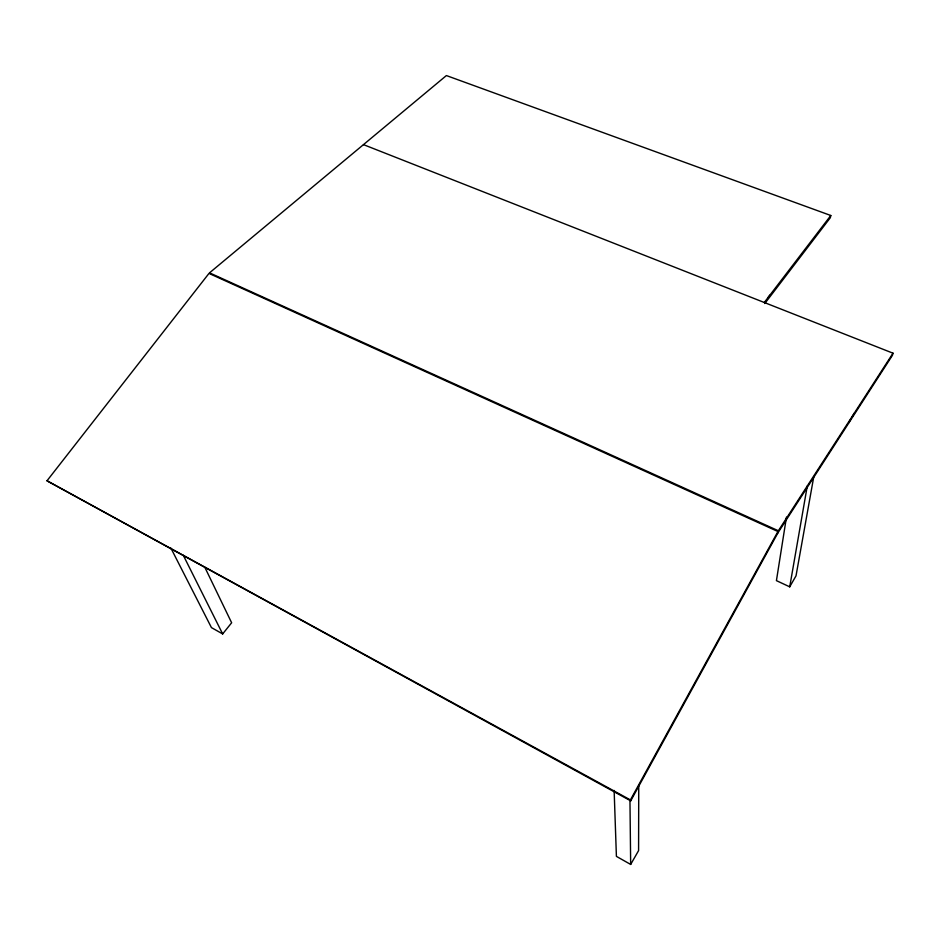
<?xml version="1.0" encoding="UTF-8"?>
<svg xmlns="http://www.w3.org/2000/svg" width="940" height="940" viewBox="0 0 940 940"><rect width="100%" height="100%" fill="white"/><g stroke="black" fill="none" stroke-linecap="round" stroke-linejoin="round"><path stroke-width="1.41" d="M638.742 784.877L638.589 850.606L630.67 864.436L616.405 856.375L614.137 790.458M777.932 531.511L777.874 532.945L630.705 800.857L47 480.787L208.986 273.411L777.932 531.511L630.423 799.928L630.705 800.857M786.463 517.082L776.428 580.638L789.718 586.842L796.016 575.844L813.793 476.603M789.718 586.842L807.272 486.015M363.474 144.631L893 353.193L892.389 355.39L777.874 532.945L778.367 530.771L209.526 272.847L446.394 75.564L830.807 215.495L830.337 217.692L764.761 303.538M848.609 422.906L850.794 419.205M852.239 416.737L854.425 413.036M778.367 530.771L893 353.193M764.279 302.492L830.807 215.495M768.133 297.451L769.895 295.137M170.857 548.032L211.441 627.603L222.662 633.936L231.639 622.774L204.85 567.313M47 480.787L630.423 799.928M183.312 555.317L222.662 633.936M629.953 799.858L630.67 864.436"/></g></svg>
